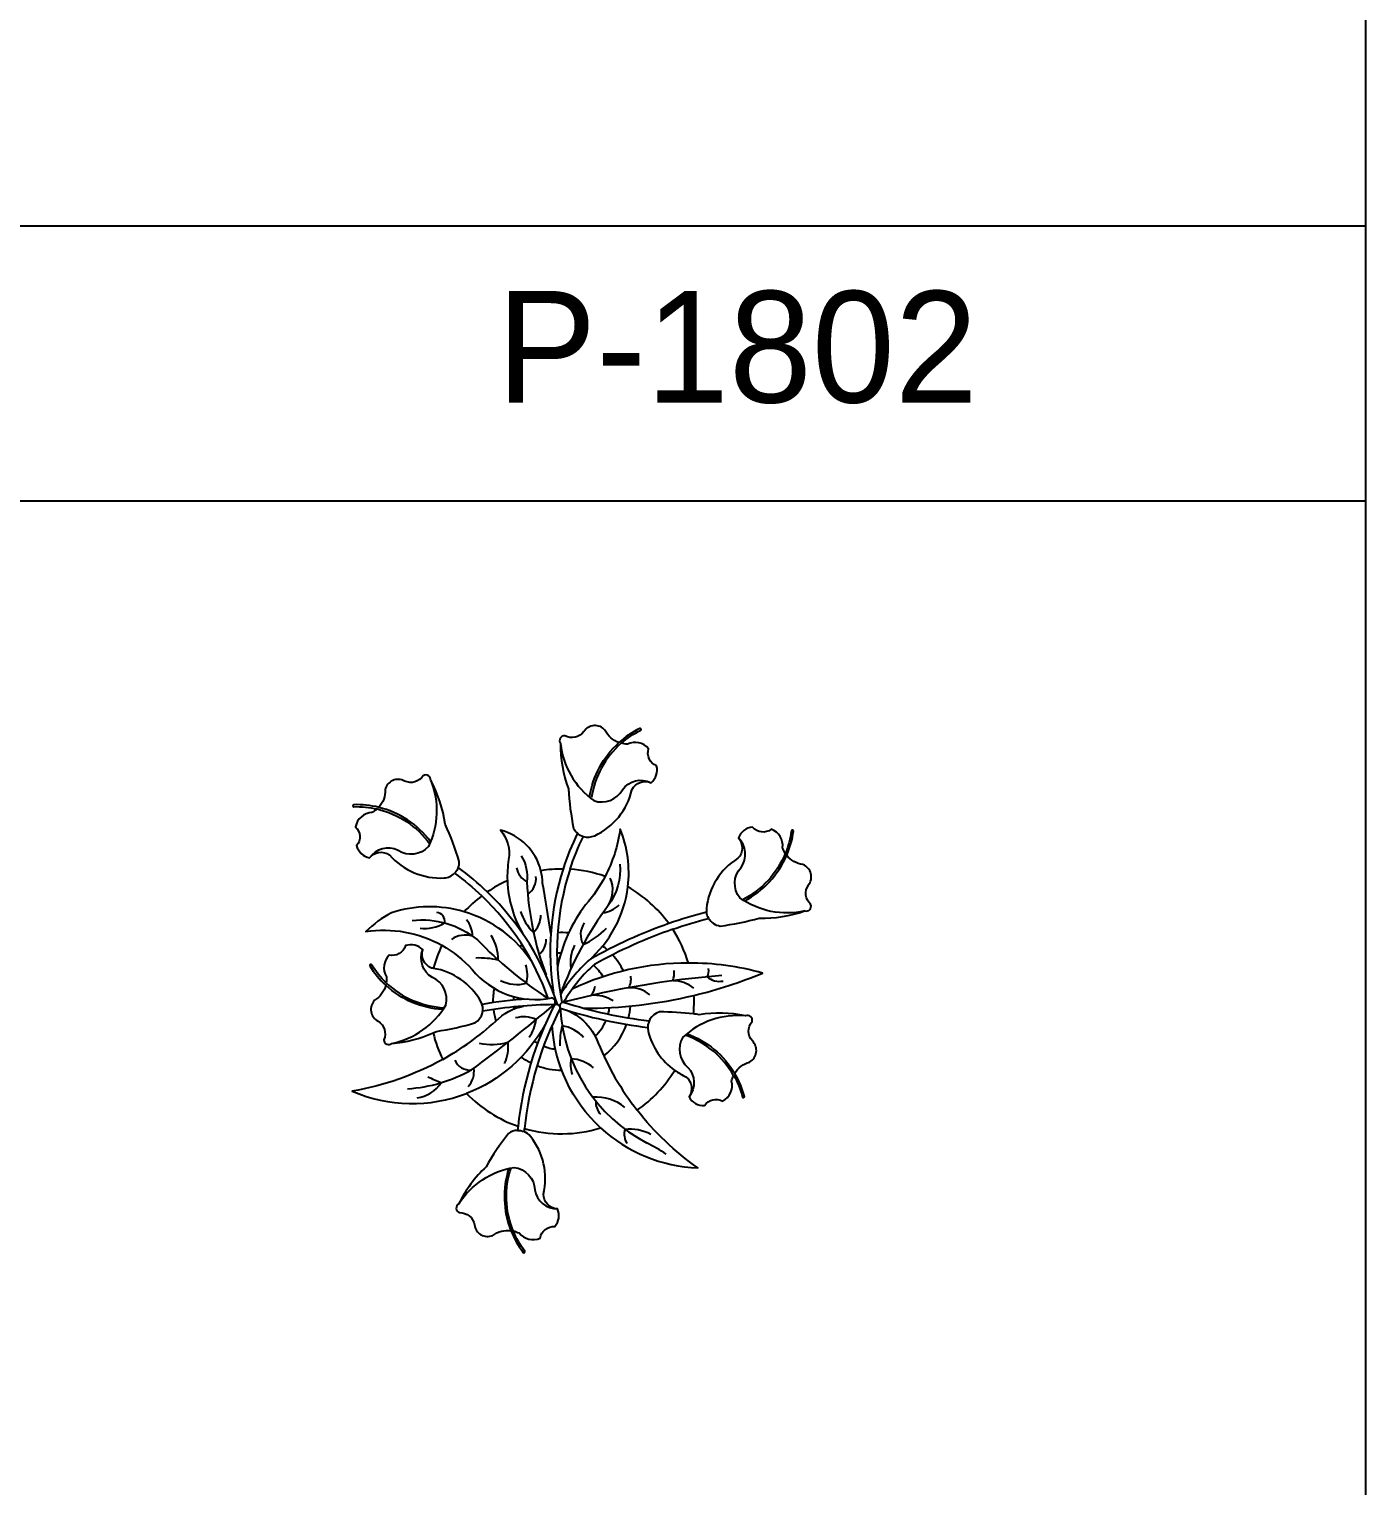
# Model space of a CAD drawing. Extents: x -74 to 94, y -49 to 40.
# Drawn here: x 84.75 to 91.95, y 20.23 to 28.08 of the extents above; entities that cross this region are included whole.
import ezdxf

# ---------------------------------------------------------------- set-up
doc = ezdxf.new("R2010")
doc.units = 0
doc.header["$LTSCALE"] = 100
doc.header["$MEASUREMENT"] = 0
for name, color, linetype in [('FOLHA', 3, 'CONTINUOUS'), ('P-ARVORE', 2, 'CONTINUOUS'), ('VEGET', 2, 'CONTINUOUS'), ('VEGET-I', 1, 'CONTINUOUS')]:
    doc.layers.add(name, color=color, linetype=linetype)

msp = doc.modelspace()

# ---------------------------------------------------------------- linework, layer by layer
at = {"layer": 'FOLHA', "linetype": 'CONTINUOUS'}
for p, q in [((91.9472, 3.2156), (91.9472, 38.2156)), ((77.5615, 27.0173), (91.9472, 27.0173)), ((77.5615, 25.5369), (91.9472, 25.5369))]:
    msp.add_line(p, q, dxfattribs=at)
at = {"layer": 'P-ARVORE', "linetype": 'CONTINUOUS'}
msp.add_line((91.9472, 3.2156), (91.9472, 36.2156), dxfattribs=at)
at = {"layer": 'VEGET', "color": 1}
for points in [[(87.9282, 24.2351, -0.195055), (87.853, 24.3019, 0.501368), (87.7388, 24.294, -0.376344), (87.6372, 24.2718, 0.636994), (87.6134, 24.2305, 0.091173), (87.6563, 23.9863, 0.036395), (87.6842, 23.773, 0.096784), (87.7048, 23.7469, 0.035642)], [(87.6134, 24.2305, 0.212423), (87.7927, 23.9229, 0.368913), (87.9466, 23.9815, -0.372027), (88.101, 24.0192, 0.287974)], [(87.7365, 23.7297, 0.182881), (87.7977, 23.7342, 0.232624), (87.998, 23.9817, -0.389519), (88.101, 24.0192, 0.287974), (88.1307, 24.11, -0.393845), (88.0878, 24.202, 0.34066), (87.9736, 24.2273, -0.062762), (87.9404, 24.2314, -0.064896)], [(86.9151, 24.0315, -0.212423), (86.9026, 23.6757, -0.368913), (86.7392, 23.6546, 0.372027), (86.5854, 23.6148, -0.287974)], [(87.0632, 23.5622, 0.096784), (87.0691, 23.5949, 0.036395), (86.9928, 23.7961, 0.091173), (86.9151, 24.0315, 0.636994), (86.8747, 24.0566, -0.376344), (86.7747, 24.0282, 0.501368), (86.6703, 23.9812, -0.195055), (86.6356, 23.8867, 0.06826)], [(86.6266, 23.8778, -0.062762), (86.5992, 23.8585, 0.34066), (86.5106, 23.7821, -0.393845), (86.5163, 23.6808, 0.287974), (86.5854, 23.6148, -0.389519), (86.6938, 23.6305, 0.232624), (86.9874, 23.507, 0.182881), (87.0434, 23.532, -0.033616)], [(88.8234, 23.6385, -0.062762), (88.8088, 23.6687, 0.34066), (88.7479, 23.7686, -0.393845), (88.647, 23.7794, 0.287974), (88.5706, 23.722, -0.389519), (88.5685, 23.6124, 0.232624), (88.3989, 23.3429, 0.058292), (88.3991, 23.3227, 0.020555)], [(88.8308, 23.6282, 0.06826), (88.8668, 23.7589, 0.810808), (88.8561, 23.7603, -0.064896), (88.8234, 23.6385, -0.062762)], [(87.7048, 23.7469, 0.035642), (87.6278, 23.5546, 0.042088)], [(87.6651, 23.5532, -0.033571), (87.7365, 23.7297, 0.182881)], [(88.9282, 23.3288, -0.212423), (88.5791, 23.3991, -0.368913), (88.5849, 23.5637, 0.372027), (88.5706, 23.722, -0.287974)], [(88.411, 23.2887, 0.222448), (88.4723, 23.248, 0.036395), (88.6832, 23.2905, 0.091173), (88.9282, 23.3288, 0.636994), (88.9595, 23.3647, -0.376344), (88.9477, 23.4679, 0.501368), (88.9183, 23.5786, -0.195055), (88.8308, 23.6282, 0.06826)], [(87.0434, 23.532, -0.033616), (87.1899, 23.41, 0.044708)], [(87.2197, 23.4314, 0.035076), (87.0632, 23.5622, 0.096784)], [(88.3991, 23.3227, 0.020555), (88.1963, 23.2611, 0.105029)], [(88.2175, 23.2303, -0.019885), (88.411, 23.2887, 0.222448)], [(88.411, 23.2887, -0.105295), (88.3991, 23.3227, -0.232624)], [(86.9303, 23.02, 0.007798), (86.9192, 23.0217, -0.389519), (86.8726, 23.1209, 0.287974), (86.7794, 23.1422, -0.393845), (86.6917, 23.0912, 0.34066), (86.6768, 22.9751, -0.062762), (86.6758, 22.9417, -0.064896)], [(86.6732, 22.9293, -0.195055), (86.6135, 22.8483, 0.501368), (86.6317, 22.7352, -0.376344), (86.663, 22.6361, 0.636994), (86.7062, 22.6162, 0.084136), (86.9282, 22.6729, 0.053439)], [(88.3293, 22.7749, 0.031062), (88.1459, 22.7855, 0.401755), (88.0855, 22.6818, 0.182145), (88.2282, 22.4712, -0.389519)], [(88.6084, 22.7647, 0.212423), (88.2715, 22.6495, 0.368913), (88.2987, 22.4871, -0.372027), (88.3052, 22.3283, 0.287974)], [(88.5508, 22.4552, -0.195055), (88.6312, 22.5158, 0.501368), (88.6459, 22.6294, -0.376344), (88.6441, 22.7333, 0.636994), (88.6084, 22.7647, 0.091173), (88.3605, 22.7708, 0.005326), (88.3293, 22.7749, 0.035051)], [(88.2282, 22.4712, 0.048427), (88.2887, 22.4367, -0.389519), (88.3052, 22.3283, 0.287974), (88.3884, 22.2814, -0.393845), (88.487, 22.3052, 0.34066), (88.5344, 22.4123, -0.062762), (88.5449, 22.444, -0.064896)], [(87.3827, 22.1482, 0.154212), (87.3332, 22.1314, 0.036395), (87.2134, 21.9527, 0.091173), (87.0665, 21.7529, 0.636994), (87.0695, 21.7054, -0.376344), (87.1506, 21.6404, 0.501368), (87.2494, 21.5826, -0.195055), (87.3465, 21.609, 0.06826)], [(87.359, 21.6069, -0.062762), (87.3906, 21.5958, 0.34066), (87.5042, 21.5677, -0.393845), (87.5835, 21.6311, 0.287974), (87.5972, 21.7257, -0.389519), (87.5216, 21.8049, 0.232624), (87.4521, 22.1157, 0.124656), (87.4182, 22.1414, -0.002356)], [(87.0665, 21.7529, -0.212423), (87.3638, 21.9489, -0.368913), (87.4756, 21.828, 0.372027), (87.5972, 21.7257, -0.287974)]]:
    msp.add_lwpolyline(points, format="xyb", dxfattribs=at)
at = {"layer": 'VEGET'}
for points in [[(87.5084, 23.5458, 0.275681), (87.29, 23.764, -0.234589), (87.3344, 23.606, 0.047492), (87.3276, 23.4918, 0.04348)], [(87.9763, 23.4591, 0.127589), (87.9347, 23.7696, -0.086131), (87.8536, 23.5152, 0.067782)], [(87.6278, 23.5546, 0.042088), (87.5084, 23.5458, 0.275681)], [(87.8536, 23.5152, 0.067782), (87.6651, 23.5532, -0.033571)], [(87.3276, 23.4918, 0.04348), (87.2197, 23.4314, 0.035076)], [(88.1963, 23.2611, 0.105029), (87.9763, 23.4591, 0.127589)], [(87.1899, 23.41, 0.044708), (87.0958, 23.3245, 0.151618)], [(87.0958, 23.3245, 0.151618), (86.7038, 23.3194, 0.069982), (86.5657, 23.2176, -0.168565), (86.975, 23.1444, 0.046466)], [(88.3018, 23.0489, 0.070573), (88.2175, 23.2303, -0.019885)], [(86.975, 23.1444, 0.046466), (86.9303, 23.02, 0.007798)], [(88.3317, 22.8746, 0.039304), (88.7009, 22.9949, 0.068382), (88.3018, 23.0489, 0.070573)], [(88.3293, 22.7749, 0.035051), (88.3317, 22.8746, 0.039304)], [(86.9282, 22.6729, 0.053439), (86.9798, 22.5301, -0.085249)], [(87.5306, 22.7173, -0.177901), (87.1083, 22.3468, 0.085249)], [(86.9798, 22.5301, -0.085249), (86.4929, 22.3588, 0.196212), (87.1083, 22.3468, 0.116806)], [(88.0257, 22.2567, 0.10465), (88.2282, 22.4712, 0.048427)], [(87.1083, 22.3468, 0.116806), (87.3849, 22.1699, 0.002909)], [(87.8297, 22.1614, 0.179247), (88.3529, 21.9463, -0.074362), (88.0257, 22.2567, 0.10465)], [(87.3849, 22.1699, 0.002909), (87.3827, 22.1482, 0.154212)], [(87.4182, 22.1414, -0.002356), (87.4199, 22.1586, 0.146929)], [(87.4199, 22.1586, 0.146929), (87.8297, 22.1614, 0.179247)]]:
    msp.add_lwpolyline(points, format="xyb", dxfattribs=at)
for centre, radius, start, end in [((87.6201, 22.8423), 0.3702, 84.24309, 93.41424), ((87.6201, 22.8423), 0.3702, 125.0447, 127.26796), ((87.6201, 22.8423), 0.3702, 48.37922, 53.48251), ((87.6201, 22.8423), 0.2595, 90.89202, 95.66254), ((87.6201, 22.8423), 0.3702, 26.2812, 42.50767), ((87.6201, 22.8423), 0.2595, 30.75352, 48.70086), ((87.6201, 22.8423), 0.3702, 169.04102, 181.09966), ((87.6201, 22.8423), 0.2595, 174.23073, 178.5976), ((87.6201, 22.8423), 0.3702, 186.68961, 196.69167), ((87.6201, 22.8423), 0.2595, 186.56531, 188.94774), ((87.4162, 22.6036), 0.156, 64.56441, 106.85464), ((87.6201, 22.8423), 0.2595, 313.93658, 336.7486), ((87.6201, 22.8423), 0.2595, 344.76694, 352.6586), ((87.6201, 22.8423), 0.3702, 307.65427, 340.48063), ((87.6201, 22.8423), 0.2595, 235.73809, 239.99946), ((87.6201, 22.8423), 0.2595, 247.99557, 262.54547), ((87.6201, 22.8423), 0.3702, 249.05421, 269.98808)]:
    msp.add_arc(centre, radius, start, end, dxfattribs=at)
at = {"layer": 'VEGET-I'}
for points in [[(87.9404, 24.2314, -0.064896), (88.045, 24.3017, 0.810808), (88.0402, 24.3114, 0.06826), (87.9282, 24.2351, -0.195055)], [(87.7696, 23.9407, -0.172607), (87.9282, 24.2351, -0.810808)], [(87.9404, 24.2314, 0.176058), (87.7803, 23.9391, 0.243738)], [(86.6356, 23.8867, 0.06826), (86.5008, 23.901, 0.810808), (86.5011, 23.8902, -0.064896), (86.6266, 23.8778, -0.062762)], [(86.6266, 23.8778, -0.179373), (86.9096, 23.6908, -0.243738)], [(86.9145, 23.7023, 0.172607), (86.6356, 23.8867, 0.810808)], [(87.7048, 23.7469, 0.105036), (87.7365, 23.7297, 0.232624)], [(87.4027, 23.6252, -0.172243), (87.4327, 23.486, 0.077621), (87.5361, 22.9833, 0.077621)], [(88.8234, 23.6385, -0.179373), (88.5929, 23.3897, -0.243738)], [(88.6034, 23.383, 0.172607), (88.8308, 23.6282, 0.810808)], [(87.5617, 23.2078, 0.006234), (87.5175, 23.4784, 0.056573), (87.5084, 23.5458, -0.234589)], [(87.9324, 23.5815, -0.192821), (87.8696, 23.3577, 0.073411), (87.6134, 22.8796, 0.073411)], [(87.3276, 23.4918, 0.1286), (87.4153, 23.1991)], [(87.8536, 23.5152, -0.059667), (87.7488, 23.362, 0.116627), (87.5971, 23.0241)], [(87.7619, 23.0595, 0.188192), (87.9763, 23.4591, -0.146551)], [(87.4636, 23.0492, 0.179213), (87.0958, 23.3245, 0.069982)], [(86.8156, 23.2774, -0.205437), (87.1661, 23.1741, 0.058316), (87.548, 22.8577, 0.058316)], [(88.1963, 23.2611, 0.04487), (87.7757, 23.0701, 0.057779), (87.7645, 23.062, 0.066188), (87.6134, 22.8796)], [(88.2175, 23.2303, 0.045412), (87.7972, 23.0409, 0.0595), (87.7857, 23.0325, 0.072643), (87.6301, 22.8377)], [(86.975, 23.1444, -0.082744), (87.1376, 23.0139, 0.276015), (87.5656, 22.8608)], [(86.7062, 22.6162, 0.212423), (86.9964, 22.8226, 0.368913), (86.924, 22.9705, -0.372027), (86.8726, 23.1209, 0.287974)], [(86.6758, 22.9417, -0.064896), (86.5962, 23.0396, 0.810808), (86.5871, 23.0339, 0.06826), (86.6732, 22.9293, -0.195055)], [(86.9282, 22.6729, 0.006984), (86.9456, 22.6809, 0.036395), (87.1555, 22.728, 0.401755), (87.1839, 22.8446, 0.224419), (86.9303, 23.02, -0.389519)], [(88.3018, 23.0489, 0.10961), (87.6765, 22.9087)], [(86.9807, 22.7979, -0.172607), (86.6732, 22.9293, -0.810808)], [(86.6758, 22.9417, 0.179373), (86.9876, 22.8084, 0.243738)], [(86.9798, 22.5301, 0.057879), (87.2653, 22.7357, -0.147369), (87.4134, 22.8172)], [(87.7382, 22.806, 0.060604), (88.3317, 22.8746, 0.179336)], [(87.6123, 22.8057, -0.251756), (87.8163, 22.6175, 0.06874), (88.0257, 22.2567, -0.179247)], [(87.8297, 22.1614, -0.194857), (87.5687, 22.7145)], [(88.5449, 22.444, 0.176058), (88.2898, 22.6585, 0.243738)], [(88.2935, 22.6687, -0.172607), (88.5508, 22.4552, -0.810808)], [(88.5449, 22.444, -0.064896), (88.5932, 22.3276, 0.810808), (88.6036, 22.3304, 0.06826), (88.5508, 22.4552, -0.195055)], [(87.3827, 22.1482, -0.105383), (87.4182, 22.1414, -0.232624)], [(87.3352, 21.9432, 0.172607), (87.3465, 21.609, 0.810808)], [(87.359, 21.6069, -0.179373), (87.3474, 21.9459, -0.243738)], [(87.3465, 21.609, 0.06826), (87.413, 21.4909, 0.810808), (87.4216, 21.4974, -0.064896), (87.359, 21.6069, -0.062762)]]:
    msp.add_lwpolyline(points, format="xyb", dxfattribs=at)
at = {"layer": 'VEGET-I', "color": 1}
msp.add_lwpolyline([(87.0632, 23.5622, -0.105036), (87.0434, 23.532, -0.232624)], format="xyb", dxfattribs=at)
at = {"layer": 'VEGET-I'}
for centre, radius, start, end in [((87.482, 23.5806), 0.1067, 190.06958, 242.48935), ((89.014, 23.1108), 1.4555, 162.25068, 188.87536), ((89.014, 23.1108), 1.4195, 161.84377, 191.1841), ((87.3814, 23.503), 0.1005, 303.74997, 6.60468), ((87.7401, 23.4421), 0.1546, 326.90295, 24.02222), ((86.2102, 22.3828), 1.4195, 19.54635, 46.35807), ((86.2102, 22.3828), 1.4555, 17.67608, 46.09092), ((86.9446, 23.2748), 0.0461, 347.78368, 86.15042), ((87.6577, 23.41), 0.2729, 197.71368, 226.0983), ((87.371, 23.3093), 0.1369, 315.47045, 358.64473), ((87.8227, 23.4674), 0.1501, 277.08005, 314.90147), ((86.8849, 23.4302), 0.1955, 262.11732, 302.39957), ((87.0029, 23.194), 0.137, 0.08699, 39.539), ((87.8363, 23.2012), 0.1144, 146.4115, 207.58726), ((87.5802, 23.5031), 0.3871, 293.55496, 316.3797), ((87.1033, 23.0623), 0.1369, 74.49482, 123.97717), ((87.0267, 23.0639), 0.2517, 0.20976, 31.92019), ((87.4305, 23.1755), 0.1058, 310.27531, 0.93748), ((87.8571, 23.0546), 0.1902, 151.60175, 190.66969), ((87.174, 22.5825), 0.4934, 77.78182, 91.78472), ((87.253, 22.9849), 0.1827, 345.74173, 17.16538), ((88.8608, 18.1291), 4.8668, 94.47296, 104.64731), ((87.9081, 22.9607), 0.085, 327.95211, 11.40339), ((88.1096, 22.9964), 0.1159, 338.1322, 6.32349), ((88.3368, 23.0091), 0.0746, 332.211, 7.61063), ((88.4692, 23.0528), 0.1027, 229.78984, 280.54295), ((87.3794, 23.1303), 0.197, 243.16592, 284.90905), ((87.6986, 22.9368), 0.1018, 322.00004, 352.85922), ((87.9908, 22.7599), 0.1561, 48.43671, 93.90095), ((88.2165, 22.7635), 0.1897, 52.61939, 89.78674), ((82.6274, 28.6321), 7.6316, 306.19464, 310.45478), ((87.6164, 20.2824), 2.5789, 94.06606, 99.47421), ((87.6164, 20.2824), 2.5429, 90.83808, 99.54171), ((89.248, 21.9671), 1.8741, 152.85839, 173.7893), ((87.5645, 22.8399), 0.0209, 314.64998, 87.003), ((87.5916, 22.8047), 0.0207, 2.62705, 123.08973), ((87.631, 22.8162), 0.0215, 92.38449, 209.44316), ((88.4008, 25.2611), 2.5429, 252.35914, 262.99075), ((87.7971, 22.6956), 0.1795, 56.37497, 95.86097), ((87.6201, 22.8423), 0.3702, 346.0982, 356.13489), ((89.248, 21.9671), 1.8381, 152.85839, 174.01959), ((87.2856, 22.7712), 0.1994, 322.78424, 352.31368), ((88.4831, 22.8523), 0.872, 183.06311, 242.24012), ((88.4008, 25.2611), 2.5789, 252.19725, 262.92324), ((87.9576, 22.6208), 0.3472, 164.84565, 182.9382), ((87.5889, 22.5154), 0.199, 41.57869, 80.28056), ((87.2455, 22.9112), 0.3012, 256.5993, 286.53899), ((87.1291, 22.5967), 0.2038, 334.36194, 7.25599), ((87.1256, 22.561), 0.0882, 203.81396, 275.53615), ((87.6201, 22.8423), 0.3702, 234.04097, 243.43878), ((87.8226, 22.501), 0.1549, 167.76738, 199.41407), ((87.6562, 22.3249), 0.2095, 49.88322, 85.86694), ((86.7336, 23.1973), 0.8274, 273.93392, 298.94757), ((87.368, 23.3827), 1.055, 243.67647, 247.94444), ((87.0317, 22.4642), 0.1167, 316.69932, 9.10373), ((86.8171, 22.5062), 0.1849, 277.8461, 326.78539), ((87.8051, 22.0844), 0.2428, 50.36499, 94.18943), ((87.9005, 22.3019), 0.0976, 177.3069, 222.64166), ((88.0461, 22.1272), 0.0897, 162.8431, 213.36496), ((87.9845, 21.9018), 0.253, 62.77138, 95.47835), ((87.662, 21.2305), 0.946, 56.58868, 63.98537)]:
    msp.add_arc(centre, radius, start, end, dxfattribs=at)

# ---------------------------------------------------------------- texts
at = {"layer": 'FOLHA', "linetype": 'CONTINUOUS'}
msp.add_text('P-1802', height=0.6, dxfattribs=at).set_placement((87.2714, 26.0655))

doc.saveas('drawing.dxf')
